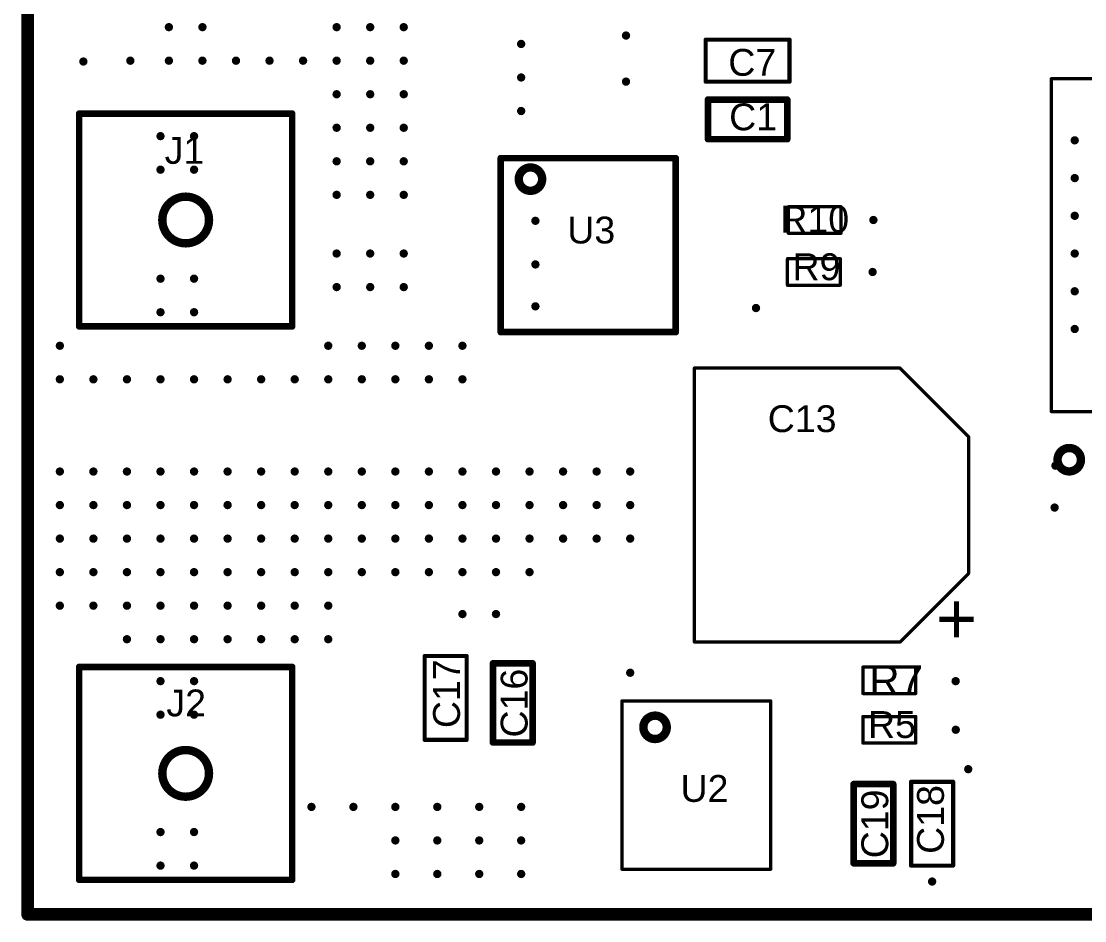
# Model space of a CAD drawing. Header units: inches. Extents: x -0.2 to 67.7, y -0.2 to 40.8.
# Drawn here: x -0.19 to 32.02, y -0.19 to 27.06 of the extents above; entities that cross this region are included whole.
import ezdxf

# ---------------------------------------------------------------- set-up
doc = ezdxf.new("R2010")
doc.units = ezdxf.units.IN
for name, color, linetype in [('Mechanical1', 6, 'Continuous'), ('Mechanical4', 56, 'Continuous'), ('Mechanical6', 56, 'Continuous'), ('ViaHoleLayer', 16, 'Continuous')]:
    doc.layers.add(name, color=color, linetype=linetype)
doc.styles.add('Arial', font='', dxfattribs={"height": 0.2})
doc.styles.get('Arial').set_extended_font_data('Arial')

# ---------------------------------------------------------------- blocks, each defined once
blk = doc.blocks.new('FP_PSA0008A_IPC_C_3')
at = {"layer": 'Mechanical4'}
for points in [[(-2.65, -2.635, 0.2, 0.2, 0), (-2.65, 2.635, 0.2, 0.2, 0)], [(-2.65, 2.635, 0.2, 0.2, 0), (2.65, 2.635, 0.2, 0.2, 0)], [(2.65, -2.635, 0.2, 0.2, 0), (2.65, 2.635, 0.2, 0.2, 0)], [(-2.65, -2.635, 0.2, 0.2, 0), (2.65, -2.635, 0.2, 0.2, 0)]]:
    blk.add_lwpolyline(points, format="xyseb", dxfattribs=at)
for points in [[(-2.7, 2.635, 0.1, 0.1, 1), (-2.6, 2.635, 0.1, 0.1, 1)], [(-2.7, 2.635, 0.1, 0.1, 1), (-2.6, 2.635, 0.1, 0.1, 1)], [(2.6, 2.635, 0.1, 0.1, 1), (2.7, 2.635, 0.1, 0.1, 1)], [(2.6, 2.635, 0.1, 0.1, 1), (2.7, 2.635, 0.1, 0.1, 1)], [(-1.396, 2, 0.254, 0.254, 1), (-2.104, 2, 0.254, 0.254, 1)], [(-2.167, 2, 0.127, 0.127, 1), (-2.04, 2, 0.127, 0.127, 1)], [(-1.46, 2, 0.127, 0.127, 1), (-1.333, 2, 0.127, 0.127, 1)], [(-2.7, -2.635, 0.1, 0.1, 1), (-2.6, -2.635, 0.1, 0.1, 1)], [(-2.7, -2.635, 0.1, 0.1, 1), (-2.6, -2.635, 0.1, 0.1, 1)], [(2.6, -2.635, 0.1, 0.1, 1), (2.7, -2.635, 0.1, 0.1, 1)], [(2.6, -2.635, 0.1, 0.1, 1), (2.7, -2.635, 0.1, 0.1, 1)]]:
    blk.add_lwpolyline(points, format="xyseb", close=True, dxfattribs=at)
at = {"layer": 'Mechanical4', "style": 'Arial'}
blk.add_text('U3', height=0.8128, rotation=360, dxfattribs=at).set_placement((-0.635, 0.051))
blk = doc.blocks.new('MTC16_N_4')
at = {"layer": 'Mechanical4'}
for points in [[(-2.25, 2.55, 0.1, 0.1, 0), (2.25, 2.55, 0.1, 0.1, 0)], [(-2.25, -2.55, 0.1, 0.1, 0), (-2.25, 2.55, 0.1, 0.1, 0)], [(2.25, -2.55, 0.1, 0.1, 0), (2.25, 2.55, 0.1, 0.1, 0)], [(-2.25, -2.55, 0.1, 0.1, 0), (2.25, -2.55, 0.1, 0.1, 0)]]:
    blk.add_lwpolyline(points, format="xyseb", dxfattribs=at)
for points in [[(-2.275, 2.55, 0.05, 0.05, 1), (-2.225, 2.55, 0.05, 0.05, 1)], [(-2.275, 2.55, 0.05, 0.05, 1), (-2.225, 2.55, 0.05, 0.05, 1)], [(2.225, 2.55, 0.05, 0.05, 1), (2.275, 2.55, 0.05, 0.05, 1)], [(2.225, 2.55, 0.05, 0.05, 1), (2.275, 2.55, 0.05, 0.05, 1)], [(-0.896, 1.75, 0.254, 0.254, 1), (-1.604, 1.75, 0.254, 0.254, 1)], [(-1.667, 1.75, 0.127, 0.127, 1), (-1.54, 1.75, 0.127, 0.127, 1)], [(-0.96, 1.75, 0.127, 0.127, 1), (-0.833, 1.75, 0.127, 0.127, 1)], [(-2.275, -2.55, 0.05, 0.05, 1), (-2.225, -2.55, 0.05, 0.05, 1)], [(-2.275, -2.55, 0.05, 0.05, 1), (-2.225, -2.55, 0.05, 0.05, 1)], [(2.225, -2.55, 0.05, 0.05, 1), (2.275, -2.55, 0.05, 0.05, 1)], [(2.225, -2.55, 0.05, 0.05, 1), (2.275, -2.55, 0.05, 0.05, 1)]]:
    blk.add_lwpolyline(points, format="xyseb", close=True, dxfattribs=at)
at = {"layer": 'Mechanical4', "style": 'Arial'}
blk.add_text('U2', height=0.8128, rotation=360, dxfattribs=at).set_placement((-0.479, -0.508))
blk = doc.blocks.new('CFP102P1520X310_18AN_5')
at = {"layer": 'Mechanical4'}
for points in [[(-6.146, 5.5, 0.254, 0.254, 1), (-6.854, 5.5, 0.254, 0.254, 1)], [(-5.065, 6.045, 0.05, 0.05, 1), (-5.015, 6.045, 0.05, 0.05, 1)], [(-5.065, 6.045, 0.05, 0.05, 1), (-5.015, 6.045, 0.05, 0.05, 1)], [(5.015, 6.045, 0.05, 0.05, 1), (5.065, 6.045, 0.05, 0.05, 1)], [(5.015, 6.045, 0.05, 0.05, 1), (5.065, 6.045, 0.05, 0.05, 1)], [(-6.917, 5.5, 0.127, 0.127, 1), (-6.79, 5.5, 0.127, 0.127, 1)], [(-6.21, 5.5, 0.127, 0.127, 1), (-6.083, 5.5, 0.127, 0.127, 1)], [(-5.065, -6.045, 0.05, 0.05, 1), (-5.015, -6.045, 0.05, 0.05, 1)], [(-5.065, -6.045, 0.05, 0.05, 1), (-5.015, -6.045, 0.05, 0.05, 1)], [(5.015, -6.045, 0.05, 0.05, 1), (5.065, -6.045, 0.05, 0.05, 1)], [(5.015, -6.045, 0.05, 0.05, 1), (5.065, -6.045, 0.05, 0.05, 1)]]:
    blk.add_lwpolyline(points, format="xyseb", close=True, dxfattribs=at)
for points in [[(-5.04, 6.045, 0.1, 0.1, 0), (-5.04, -6.045, 0.1, 0.1, 0)], [(-5.04, 6.045, 0.1, 0.1, 0), (5.04, 6.045, 0.1, 0.1, 0)], [(5.04, 6.045, 0.1, 0.1, 0), (5.04, -6.045, 0.1, 0.1, 0)], [(-5.04, -6.045, 0.1, 0.1, 0), (5.04, -6.045, 0.1, 0.1, 0)]]:
    blk.add_lwpolyline(points, format="xyseb", dxfattribs=at)
at = {"layer": 'Mechanical4', "style": 'Arial'}
blk.add_text('U1', height=0.8128, dxfattribs=at).set_placement((0.051, -0.457))
blk = doc.blocks.new('RESC1608X55N_7')
at = {"layer": 'Mechanical4'}
for points in [[(-0.8, 0.4, 0.1, 0.1, 0), (0.8, 0.4, 0.1, 0.1, 0)], [(-0.8, -0.4, 0.1, 0.1, 0), (-0.8, 0.4, 0.1, 0.1, 0)], [(0.8, -0.4, 0.1, 0.1, 0), (0.8, 0.4, 0.1, 0.1, 0)], [(-0.8, -0.4, 0.1, 0.1, 0), (0.8, -0.4, 0.1, 0.1, 0)]]:
    blk.add_lwpolyline(points, format="xyseb", dxfattribs=at)
for points in [[(-0.825, 0.4, 0.05, 0.05, 1), (-0.775, 0.4, 0.05, 0.05, 1)], [(-0.825, 0.4, 0.05, 0.05, 1), (-0.775, 0.4, 0.05, 0.05, 1)], [(0.775, 0.4, 0.05, 0.05, 1), (0.825, 0.4, 0.05, 0.05, 1)], [(0.775, 0.4, 0.05, 0.05, 1), (0.825, 0.4, 0.05, 0.05, 1)], [(-0.825, -0.4, 0.05, 0.05, 1), (-0.775, -0.4, 0.05, 0.05, 1)], [(-0.825, -0.4, 0.05, 0.05, 1), (-0.775, -0.4, 0.05, 0.05, 1)], [(0.775, -0.4, 0.05, 0.05, 1), (0.825, -0.4, 0.05, 0.05, 1)], [(0.775, -0.4, 0.05, 0.05, 1), (0.825, -0.4, 0.05, 0.05, 1)]]:
    blk.add_lwpolyline(points, format="xyseb", close=True, dxfattribs=at)
at = {"layer": 'Mechanical4', "style": 'Arial'}
blk.add_text('R10', height=0.8128, dxfattribs=at).set_placement((-1.041, -0.381))
blk = doc.blocks.new('RESC1608X55N_8')
at = {"layer": 'Mechanical4'}
for points in [[(-0.8, -0.4, 0.1, 0.1, 0), (-0.8, 0.4, 0.1, 0.1, 0)], [(-0.8, 0.4, 0.1, 0.1, 0), (0.8, 0.4, 0.1, 0.1, 0)], [(0.8, -0.4, 0.1, 0.1, 0), (0.8, 0.4, 0.1, 0.1, 0)], [(-0.8, -0.4, 0.1, 0.1, 0), (0.8, -0.4, 0.1, 0.1, 0)]]:
    blk.add_lwpolyline(points, format="xyseb", dxfattribs=at)
for points in [[(-0.825, 0.4, 0.05, 0.05, 1), (-0.775, 0.4, 0.05, 0.05, 1)], [(-0.825, 0.4, 0.05, 0.05, 1), (-0.775, 0.4, 0.05, 0.05, 1)], [(0.775, 0.4, 0.05, 0.05, 1), (0.825, 0.4, 0.05, 0.05, 1)], [(0.775, 0.4, 0.05, 0.05, 1), (0.825, 0.4, 0.05, 0.05, 1)], [(-0.825, -0.4, 0.05, 0.05, 1), (-0.775, -0.4, 0.05, 0.05, 1)], [(-0.825, -0.4, 0.05, 0.05, 1), (-0.775, -0.4, 0.05, 0.05, 1)], [(0.775, -0.4, 0.05, 0.05, 1), (0.825, -0.4, 0.05, 0.05, 1)], [(0.775, -0.4, 0.05, 0.05, 1), (0.825, -0.4, 0.05, 0.05, 1)]]:
    blk.add_lwpolyline(points, format="xyseb", close=True, dxfattribs=at)
at = {"layer": 'Mechanical4', "style": 'Arial'}
blk.add_text('R9', height=0.8128, dxfattribs=at).set_placement((-0.648, -0.248))
blk = doc.blocks.new('RESC1608X55N_10')
at = {"layer": 'Mechanical4'}
for points in [[(-0.8, -0.4, 0.1, 0.1, 0), (-0.8, 0.4, 0.1, 0.1, 0)], [(-0.8, 0.4, 0.1, 0.1, 0), (0.8, 0.4, 0.1, 0.1, 0)], [(0.8, -0.4, 0.1, 0.1, 0), (0.8, 0.4, 0.1, 0.1, 0)], [(-0.8, -0.4, 0.1, 0.1, 0), (0.8, -0.4, 0.1, 0.1, 0)]]:
    blk.add_lwpolyline(points, format="xyseb", dxfattribs=at)
for points in [[(-0.825, 0.4, 0.05, 0.05, 1), (-0.775, 0.4, 0.05, 0.05, 1)], [(-0.825, 0.4, 0.05, 0.05, 1), (-0.775, 0.4, 0.05, 0.05, 1)], [(0.775, 0.4, 0.05, 0.05, 1), (0.825, 0.4, 0.05, 0.05, 1)], [(0.775, 0.4, 0.05, 0.05, 1), (0.825, 0.4, 0.05, 0.05, 1)], [(-0.825, -0.4, 0.05, 0.05, 1), (-0.775, -0.4, 0.05, 0.05, 1)], [(-0.825, -0.4, 0.05, 0.05, 1), (-0.775, -0.4, 0.05, 0.05, 1)], [(0.775, -0.4, 0.05, 0.05, 1), (0.825, -0.4, 0.05, 0.05, 1)], [(0.775, -0.4, 0.05, 0.05, 1), (0.825, -0.4, 0.05, 0.05, 1)]]:
    blk.add_lwpolyline(points, format="xyseb", close=True, dxfattribs=at)
at = {"layer": 'Mechanical4', "style": 'Arial'}
blk.add_text('R7', height=0.9144, dxfattribs=at).set_placement((-0.61, -0.457))
blk = doc.blocks.new('RESC1608X55N_11')
at = {"layer": 'Mechanical4'}
for points in [[(-0.8, 0.4, 0.1, 0.1, 0), (0.8, 0.4, 0.1, 0.1, 0)], [(-0.8, -0.4, 0.1, 0.1, 0), (-0.8, 0.4, 0.1, 0.1, 0)], [(0.8, -0.4, 0.1, 0.1, 0), (0.8, 0.4, 0.1, 0.1, 0)], [(-0.8, -0.4, 0.1, 0.1, 0), (0.8, -0.4, 0.1, 0.1, 0)]]:
    blk.add_lwpolyline(points, format="xyseb", dxfattribs=at)
for points in [[(-0.825, 0.4, 0.05, 0.05, 1), (-0.775, 0.4, 0.05, 0.05, 1)], [(-0.825, 0.4, 0.05, 0.05, 1), (-0.775, 0.4, 0.05, 0.05, 1)], [(0.775, 0.4, 0.05, 0.05, 1), (0.825, 0.4, 0.05, 0.05, 1)], [(0.775, 0.4, 0.05, 0.05, 1), (0.825, 0.4, 0.05, 0.05, 1)], [(-0.825, -0.4, 0.05, 0.05, 1), (-0.775, -0.4, 0.05, 0.05, 1)], [(-0.825, -0.4, 0.05, 0.05, 1), (-0.775, -0.4, 0.05, 0.05, 1)], [(0.775, -0.4, 0.05, 0.05, 1), (0.825, -0.4, 0.05, 0.05, 1)], [(0.775, -0.4, 0.05, 0.05, 1), (0.825, -0.4, 0.05, 0.05, 1)]]:
    blk.add_lwpolyline(points, format="xyseb", close=True, dxfattribs=at)
at = {"layer": 'Mechanical4', "style": 'Arial'}
blk.add_text('R5', height=0.8128, dxfattribs=at).set_placement((-0.648, -0.248))
blk = doc.blocks.new('FP_73251_1350_MFG_16')
at = {"layer": 'Mechanical4'}
for points in [[(-3.225, -3.225, 0.2, 0.2, 0), (-3.225, 3.225, 0.2, 0.2, 0)], [(-3.225, 3.225, 0.2, 0.2, 0), (3.225, 3.225, 0.2, 0.2, 0)], [(3.225, -3.225, 0.2, 0.2, 0), (3.225, 3.225, 0.2, 0.2, 0)], [(-3.225, -3.225, 0.2, 0.2, 0), (3.225, -3.225, 0.2, 0.2, 0)]]:
    blk.add_lwpolyline(points, format="xyseb", dxfattribs=at)
for points in [[(-3.275, 3.225, 0.1, 0.1, 1), (-3.175, 3.225, 0.1, 0.1, 1)], [(-3.275, 3.225, 0.1, 0.1, 1), (-3.175, 3.225, 0.1, 0.1, 1)], [(3.175, 3.225, 0.1, 0.1, 1), (3.275, 3.225, 0.1, 0.1, 1)], [(3.175, 3.225, 0.1, 0.1, 1), (3.275, 3.225, 0.1, 0.1, 1)], [(0.707, 0, 0.254, 0.254, 1), (-0.707, 0, 0.254, 0.254, 1)], [(-0.771, 0, 0.127, 0.127, 1), (-0.644, 0, 0.127, 0.127, 1)], [(0.644, 0, 0.127, 0.127, 1), (0.771, 0, 0.127, 0.127, 1)], [(-3.275, -3.225, 0.1, 0.1, 1), (-3.175, -3.225, 0.1, 0.1, 1)], [(-3.275, -3.225, 0.1, 0.1, 1), (-3.175, -3.225, 0.1, 0.1, 1)], [(3.175, -3.225, 0.1, 0.1, 1), (3.275, -3.225, 0.1, 0.1, 1)], [(3.175, -3.225, 0.1, 0.1, 1), (3.275, -3.225, 0.1, 0.1, 1)]]:
    blk.add_lwpolyline(points, format="xyseb", close=True, dxfattribs=at)
at = {"layer": 'Mechanical4', "style": 'Arial'}
blk.add_text('J2', height=0.8128, rotation=360, dxfattribs=at).set_placement((-0.584, 1.727))
blk = doc.blocks.new('FP_73251_1350_MFG_17')
at = {"layer": 'Mechanical4'}
for points in [[(-3.225, 3.225, 0.2, 0.2, 0), (3.225, 3.225, 0.2, 0.2, 0)], [(-3.225, -3.225, 0.2, 0.2, 0), (-3.225, 3.225, 0.2, 0.2, 0)], [(3.225, -3.225, 0.2, 0.2, 0), (3.225, 3.225, 0.2, 0.2, 0)], [(-3.225, -3.225, 0.2, 0.2, 0), (3.225, -3.225, 0.2, 0.2, 0)]]:
    blk.add_lwpolyline(points, format="xyseb", dxfattribs=at)
for points in [[(-3.275, 3.225, 0.1, 0.1, 1), (-3.175, 3.225, 0.1, 0.1, 1)], [(-3.275, 3.225, 0.1, 0.1, 1), (-3.175, 3.225, 0.1, 0.1, 1)], [(3.175, 3.225, 0.1, 0.1, 1), (3.275, 3.225, 0.1, 0.1, 1)], [(3.175, 3.225, 0.1, 0.1, 1), (3.275, 3.225, 0.1, 0.1, 1)], [(0.707, 0, 0.254, 0.254, 1), (-0.707, 0, 0.254, 0.254, 1)], [(-0.771, 0, 0.127, 0.127, 1), (-0.644, 0, 0.127, 0.127, 1)], [(0.644, 0, 0.127, 0.127, 1), (0.771, 0, 0.127, 0.127, 1)], [(-3.275, -3.225, 0.1, 0.1, 1), (-3.175, -3.225, 0.1, 0.1, 1)], [(-3.275, -3.225, 0.1, 0.1, 1), (-3.175, -3.225, 0.1, 0.1, 1)], [(3.175, -3.225, 0.1, 0.1, 1), (3.275, -3.225, 0.1, 0.1, 1)], [(3.175, -3.225, 0.1, 0.1, 1), (3.275, -3.225, 0.1, 0.1, 1)]]:
    blk.add_lwpolyline(points, format="xyseb", close=True, dxfattribs=at)
at = {"layer": 'Mechanical4', "style": 'Arial'}
blk.add_text('J1', height=0.8128, rotation=360, dxfattribs=at).set_placement((-0.635, 1.702))
blk = doc.blocks.new('FP_C0603C_CF_MFG_18')
at = {"layer": 'Mechanical4'}
for points in [[(-1.2, 0.6, 0.2, 0.2, 0), (1.2, 0.6, 0.2, 0.2, 0)], [(-1.2, 0.6, 0.2, 0.2, 0), (-1.2, -0.6, 0.2, 0.2, 0)], [(1.2, 0.6, 0.2, 0.2, 0), (1.2, -0.6, 0.2, 0.2, 0)], [(-1.2, -0.6, 0.2, 0.2, 0), (1.2, -0.6, 0.2, 0.2, 0)]]:
    blk.add_lwpolyline(points, format="xyseb", dxfattribs=at)
for points in [[(-1.25, 0.6, 0.1, 0.1, 1), (-1.15, 0.6, 0.1, 0.1, 1)], [(-1.25, 0.6, 0.1, 0.1, 1), (-1.15, 0.6, 0.1, 0.1, 1)], [(1.15, 0.6, 0.1, 0.1, 1), (1.25, 0.6, 0.1, 0.1, 1)], [(1.15, 0.6, 0.1, 0.1, 1), (1.25, 0.6, 0.1, 0.1, 1)], [(-1.25, -0.6, 0.1, 0.1, 1), (-1.15, -0.6, 0.1, 0.1, 1)], [(-1.25, -0.6, 0.1, 0.1, 1), (-1.15, -0.6, 0.1, 0.1, 1)], [(1.15, -0.6, 0.1, 0.1, 1), (1.25, -0.6, 0.1, 0.1, 1)], [(1.15, -0.6, 0.1, 0.1, 1), (1.25, -0.6, 0.1, 0.1, 1)]]:
    blk.add_lwpolyline(points, format="xyseb", close=True, dxfattribs=at)
at = {"layer": 'Mechanical4', "style": 'Arial'}
blk.add_text('C19', height=0.8128, dxfattribs=at).set_placement((-1.048, -0.448))
blk = doc.blocks.new('CAPC1608X90N_19')
at = {"layer": 'Mechanical4'}
for points in [[(-1.27, 0.635, 0.127, 0.127, 0), (-1.27, -0.635, 0.127, 0.127, 0)], [(-1.27, 0.635, 0.127, 0.127, 0), (1.27, 0.635, 0.127, 0.127, 0)], [(1.27, 0.635, 0.127, 0.127, 0), (1.27, -0.635, 0.127, 0.127, 0)], [(-1.27, -0.635, 0.127, 0.127, 0), (1.27, -0.635, 0.127, 0.127, 0)]]:
    blk.add_lwpolyline(points, format="xyseb", dxfattribs=at)
for points in [[(-1.30175, 0.635, 0.0635, 0.0635, 1), (-1.23825, 0.635, 0.0635, 0.0635, 1)], [(-1.30175, 0.635, 0.0635, 0.0635, 1), (-1.23825, 0.635, 0.0635, 0.0635, 1)], [(1.23825, 0.635, 0.0635, 0.0635, 1), (1.30175, 0.635, 0.0635, 0.0635, 1)], [(1.23825, 0.635, 0.0635, 0.0635, 1), (1.30175, 0.635, 0.0635, 0.0635, 1)], [(-1.30175, -0.635, 0.0635, 0.0635, 1), (-1.23825, -0.635, 0.0635, 0.0635, 1)], [(-1.30175, -0.635, 0.0635, 0.0635, 1), (-1.23825, -0.635, 0.0635, 0.0635, 1)], [(1.23825, -0.635, 0.0635, 0.0635, 1), (1.30175, -0.635, 0.0635, 0.0635, 1)], [(1.23825, -0.635, 0.0635, 0.0635, 1), (1.30175, -0.635, 0.0635, 0.0635, 1)]]:
    blk.add_lwpolyline(points, format="xyseb", close=True, dxfattribs=at)
at = {"layer": 'Mechanical4', "style": 'Arial'}
blk.add_text('C18', height=0.8128, dxfattribs=at).set_placement((-0.9144, -0.3556))
blk = doc.blocks.new('CAPC1608X90N_20')
at = {"layer": 'Mechanical4'}
for points in [[(-1.27, 0.635, 0.127, 0.127, 0), (1.27, 0.635, 0.127, 0.127, 0)], [(-1.27, 0.635, 0.127, 0.127, 0), (-1.27, -0.635, 0.127, 0.127, 0)], [(1.27, 0.635, 0.127, 0.127, 0), (1.27, -0.635, 0.127, 0.127, 0)], [(-1.27, -0.635, 0.127, 0.127, 0), (1.27, -0.635, 0.127, 0.127, 0)]]:
    blk.add_lwpolyline(points, format="xyseb", dxfattribs=at)
for points in [[(-1.30175, 0.635, 0.0635, 0.0635, 1), (-1.23825, 0.635, 0.0635, 0.0635, 1)], [(-1.30175, 0.635, 0.0635, 0.0635, 1), (-1.23825, 0.635, 0.0635, 0.0635, 1)], [(1.23825, 0.635, 0.0635, 0.0635, 1), (1.30175, 0.635, 0.0635, 0.0635, 1)], [(1.23825, 0.635, 0.0635, 0.0635, 1), (1.30175, 0.635, 0.0635, 0.0635, 1)], [(-1.30175, -0.635, 0.0635, 0.0635, 1), (-1.23825, -0.635, 0.0635, 0.0635, 1)], [(-1.30175, -0.635, 0.0635, 0.0635, 1), (-1.23825, -0.635, 0.0635, 0.0635, 1)], [(1.23825, -0.635, 0.0635, 0.0635, 1), (1.30175, -0.635, 0.0635, 0.0635, 1)], [(1.23825, -0.635, 0.0635, 0.0635, 1), (1.30175, -0.635, 0.0635, 0.0635, 1)]]:
    blk.add_lwpolyline(points, format="xyseb", close=True, dxfattribs=at)
at = {"layer": 'Mechanical4', "style": 'Arial'}
blk.add_text('C17', height=0.8128, dxfattribs=at).set_placement((-0.9144, -0.4318))
blk = doc.blocks.new('FP_C0603C_CF_MFG_21')
at = {"layer": 'Mechanical4'}
for points in [[(-1.2, 0.6, 0.2, 0.2, 0), (-1.2, -0.6, 0.2, 0.2, 0)], [(-1.2, 0.6, 0.2, 0.2, 0), (1.2, 0.6, 0.2, 0.2, 0)], [(1.2, 0.6, 0.2, 0.2, 0), (1.2, -0.6, 0.2, 0.2, 0)], [(-1.2, -0.6, 0.2, 0.2, 0), (1.2, -0.6, 0.2, 0.2, 0)]]:
    blk.add_lwpolyline(points, format="xyseb", dxfattribs=at)
for points in [[(-1.25, 0.6, 0.1, 0.1, 1), (-1.15, 0.6, 0.1, 0.1, 1)], [(-1.25, 0.6, 0.1, 0.1, 1), (-1.15, 0.6, 0.1, 0.1, 1)], [(1.15, 0.6, 0.1, 0.1, 1), (1.25, 0.6, 0.1, 0.1, 1)], [(1.15, 0.6, 0.1, 0.1, 1), (1.25, 0.6, 0.1, 0.1, 1)], [(-1.25, -0.6, 0.1, 0.1, 1), (-1.15, -0.6, 0.1, 0.1, 1)], [(-1.25, -0.6, 0.1, 0.1, 1), (-1.15, -0.6, 0.1, 0.1, 1)], [(1.15, -0.6, 0.1, 0.1, 1), (1.25, -0.6, 0.1, 0.1, 1)], [(1.15, -0.6, 0.1, 0.1, 1), (1.25, -0.6, 0.1, 0.1, 1)]]:
    blk.add_lwpolyline(points, format="xyseb", close=True, dxfattribs=at)
at = {"layer": 'Mechanical4', "style": 'Arial'}
blk.add_text('C16', height=0.8128, dxfattribs=at).set_placement((-1.048, -0.448))
blk = doc.blocks.new('CAP_AE830X1050N_24')
at = {"layer": 'Mechanical4'}
for points in [[(-2.075, 4.15, 0.1, 0.1, 0), (-4.15, 2.075, 0.1, 0.1, 0)], [(4.15, 4.15, 0.1, 0.1, 0), (-2.075, 4.15, 0.1, 0.1, 0)], [(4.15, 4.15, 0.1, 0.1, 0), (4.15, -4.15, 0.1, 0.1, 0)], [(-4.15, 2.075, 0.1, 0.1, 0), (-4.15, -2.075, 0.1, 0.1, 0)], [(-2.075, -4.15, 0.1, 0.1, 0), (-4.15, -2.075, 0.1, 0.1, 0)], [(4.15, -4.15, 0.1, 0.1, 0), (-2.075, -4.15, 0.1, 0.1, 0)]]:
    blk.add_lwpolyline(points, format="xyseb", dxfattribs=at)
for points in [[(-2.1, 4.15, 0.05, 0.05, 1), (-2.05, 4.15, 0.05, 0.05, 1)], [(-2.1, 4.15, 0.05, 0.05, 1), (-2.05, 4.15, 0.05, 0.05, 1)], [(4.125, 4.15, 0.05, 0.05, 1), (4.175, 4.15, 0.05, 0.05, 1)], [(4.125, 4.15, 0.05, 0.05, 1), (4.175, 4.15, 0.05, 0.05, 1)], [(-4.175, 2.075, 0.05, 0.05, 1), (-4.125, 2.075, 0.05, 0.05, 1)], [(-4.175, 2.075, 0.05, 0.05, 1), (-4.125, 2.075, 0.05, 0.05, 1)], [(-4.175, -2.075, 0.05, 0.05, 1), (-4.125, -2.075, 0.05, 0.05, 1)], [(-4.175, -2.075, 0.05, 0.05, 1), (-4.125, -2.075, 0.05, 0.05, 1)], [(-2.1, -4.15, 0.05, 0.05, 1), (-2.05, -4.15, 0.05, 0.05, 1)], [(-2.1, -4.15, 0.05, 0.05, 1), (-2.05, -4.15, 0.05, 0.05, 1)], [(4.125, -4.15, 0.05, 0.05, 1), (4.175, -4.15, 0.05, 0.05, 1)], [(4.125, -4.15, 0.05, 0.05, 1), (4.175, -4.15, 0.05, 0.05, 1)]]:
    blk.add_lwpolyline(points, format="xyseb", close=True, dxfattribs=at)
at = {"layer": 'Mechanical4', "style": 'Arial'}
blk.add_text('+', height=1.524, dxfattribs=at).set_placement((-4.406, 2.726))
blk.add_text('C13', height=0.8128, rotation=180, dxfattribs=at).set_placement((1.93, -2.21))
blk = doc.blocks.new('CAPC1608X90N_30')
at = {"layer": 'Mechanical4'}
for points in [[(-1.27, 0.635, 0.127, 0.127, 0), (-1.27, -0.635, 0.127, 0.127, 0)], [(1.27, 0.635, 0.127, 0.127, 0), (-1.27, 0.635, 0.127, 0.127, 0)], [(1.27, 0.635, 0.127, 0.127, 0), (1.27, -0.635, 0.127, 0.127, 0)], [(1.27, -0.635, 0.127, 0.127, 0), (-1.27, -0.635, 0.127, 0.127, 0)]]:
    blk.add_lwpolyline(points, format="xyseb", dxfattribs=at)
for points in [[(-1.30175, 0.635, 0.0635, 0.0635, 1), (-1.23825, 0.635, 0.0635, 0.0635, 1)], [(-1.30175, 0.635, 0.0635, 0.0635, 1), (-1.23825, 0.635, 0.0635, 0.0635, 1)], [(1.23825, 0.635, 0.0635, 0.0635, 1), (1.30175, 0.635, 0.0635, 0.0635, 1)], [(1.23825, 0.635, 0.0635, 0.0635, 1), (1.30175, 0.635, 0.0635, 0.0635, 1)], [(-1.30175, -0.635, 0.0635, 0.0635, 1), (-1.23825, -0.635, 0.0635, 0.0635, 1)], [(-1.30175, -0.635, 0.0635, 0.0635, 1), (-1.23825, -0.635, 0.0635, 0.0635, 1)], [(1.23825, -0.635, 0.0635, 0.0635, 1), (1.30175, -0.635, 0.0635, 0.0635, 1)], [(1.23825, -0.635, 0.0635, 0.0635, 1), (1.30175, -0.635, 0.0635, 0.0635, 1)]]:
    blk.add_lwpolyline(points, format="xyseb", close=True, dxfattribs=at)
at = {"layer": 'Mechanical4', "style": 'Arial'}
blk.add_text('C7', height=0.8128, rotation=180, dxfattribs=at).set_placement((0.5842, 0.4572))
blk = doc.blocks.new('FP_C0603C_CF_MFG_32')
at = {"layer": 'Mechanical4'}
for points in [[(-1.2, 0.6, 0.2, 0.2, 0), (1.2, 0.6, 0.2, 0.2, 0)], [(-1.2, -0.6, 0.2, 0.2, 0), (-1.2, 0.6, 0.2, 0.2, 0)], [(1.2, -0.6, 0.2, 0.2, 0), (1.2, 0.6, 0.2, 0.2, 0)], [(-1.2, -0.6, 0.2, 0.2, 0), (1.2, -0.6, 0.2, 0.2, 0)]]:
    blk.add_lwpolyline(points, format="xyseb", dxfattribs=at)
for points in [[(-1.25, 0.6, 0.1, 0.1, 1), (-1.15, 0.6, 0.1, 0.1, 1)], [(-1.25, 0.6, 0.1, 0.1, 1), (-1.15, 0.6, 0.1, 0.1, 1)], [(1.15, 0.6, 0.1, 0.1, 1), (1.25, 0.6, 0.1, 0.1, 1)], [(1.15, 0.6, 0.1, 0.1, 1), (1.25, 0.6, 0.1, 0.1, 1)], [(-1.25, -0.6, 0.1, 0.1, 1), (-1.15, -0.6, 0.1, 0.1, 1)], [(-1.25, -0.6, 0.1, 0.1, 1), (-1.15, -0.6, 0.1, 0.1, 1)], [(1.15, -0.6, 0.1, 0.1, 1), (1.25, -0.6, 0.1, 0.1, 1)], [(1.15, -0.6, 0.1, 0.1, 1), (1.25, -0.6, 0.1, 0.1, 1)]]:
    blk.add_lwpolyline(points, format="xyseb", close=True, dxfattribs=at)
at = {"layer": 'Mechanical4', "style": 'Arial'}
blk.add_text('C1', height=0.8128, rotation=360, dxfattribs=at).set_placement((-0.559, -0.33))

msp = doc.modelspace()

# ---------------------------------------------------------------- hatches: boundary and pattern name
at = {"layer": 'ViaHoleLayer'}
h = msp.add_hatch(color=16, dxfattribs=at)
edge = h.paths.add_edge_path()
edge.add_arc((4.28, 26.88), 0.127, 0, 360)
h = msp.add_hatch(color=16, dxfattribs=at)
edge = h.paths.add_edge_path()
edge.add_arc((5.296, 26.88), 0.127, 0, 360)
h = msp.add_hatch(color=16, dxfattribs=at)
edge = h.paths.add_edge_path()
edge.add_arc((9.36, 26.88), 0.127, 0, 360)
h = msp.add_hatch(color=16, dxfattribs=at)
edge = h.paths.add_edge_path()
edge.add_arc((10.376, 26.88), 0.127, 0, 360)
h = msp.add_hatch(color=16, dxfattribs=at)
edge = h.paths.add_edge_path()
edge.add_arc((11.392, 26.88), 0.127, 0, 360)
h = msp.add_hatch(color=16, dxfattribs=at)
edge = h.paths.add_edge_path()
edge.add_arc((18.123, 26.626), 0.127, 0, 360)
h = msp.add_hatch(color=16, dxfattribs=at)
edge = h.paths.add_edge_path()
edge.add_arc((14.948, 26.372), 0.127, 0, 360)
h = msp.add_hatch(color=16, dxfattribs=at)
edge = h.paths.add_edge_path()
edge.add_arc((1.69, 25.839), 0.127, 0, 360)
h = msp.add_hatch(color=16, dxfattribs=at)
edge = h.paths.add_edge_path()
edge.add_arc((3.112, 25.864), 0.127, 0, 360)
h = msp.add_hatch(color=16, dxfattribs=at)
edge = h.paths.add_edge_path()
edge.add_arc((4.28, 25.864), 0.127, 0, 360)
h = msp.add_hatch(color=16, dxfattribs=at)
edge = h.paths.add_edge_path()
edge.add_arc((5.296, 25.864), 0.127, 0, 360)
h = msp.add_hatch(color=16, dxfattribs=at)
edge = h.paths.add_edge_path()
edge.add_arc((6.312, 25.864), 0.127, 0, 360)
h = msp.add_hatch(color=16, dxfattribs=at)
edge = h.paths.add_edge_path()
edge.add_arc((7.328, 25.864), 0.127, 0, 360)
h = msp.add_hatch(color=16, dxfattribs=at)
edge = h.paths.add_edge_path()
edge.add_arc((8.344, 25.864), 0.127, 0, 360)
h = msp.add_hatch(color=16, dxfattribs=at)
edge = h.paths.add_edge_path()
edge.add_arc((9.36, 25.864), 0.127, 0, 360)
h = msp.add_hatch(color=16, dxfattribs=at)
edge = h.paths.add_edge_path()
edge.add_arc((10.376, 25.864), 0.127, 0, 360)
h = msp.add_hatch(color=16, dxfattribs=at)
edge = h.paths.add_edge_path()
edge.add_arc((11.392, 25.864), 0.127, 0, 360)
h = msp.add_hatch(color=16, dxfattribs=at)
edge = h.paths.add_edge_path()
edge.add_arc((14.948, 25.356), 0.127, 0, 360)
h = msp.add_hatch(color=16, dxfattribs=at)
edge = h.paths.add_edge_path()
edge.add_arc((18.123, 25.229), 0.127, 0, 360)
h = msp.add_hatch(color=16, dxfattribs=at)
edge = h.paths.add_edge_path()
edge.add_arc((9.36, 24.848), 0.127, 0, 360)
h = msp.add_hatch(color=16, dxfattribs=at)
edge = h.paths.add_edge_path()
edge.add_arc((10.376, 24.848), 0.127, 0, 360)
h = msp.add_hatch(color=16, dxfattribs=at)
edge = h.paths.add_edge_path()
edge.add_arc((11.392, 24.848), 0.127, 0, 360)
h = msp.add_hatch(color=16, dxfattribs=at)
edge = h.paths.add_edge_path()
edge.add_arc((14.948, 24.34), 0.127, 0, 360)
h = msp.add_hatch(color=16, dxfattribs=at)
edge = h.paths.add_edge_path()
edge.add_arc((9.36, 23.832), 0.127, 0, 360)
h = msp.add_hatch(color=16, dxfattribs=at)
edge = h.paths.add_edge_path()
edge.add_arc((10.376, 23.832), 0.127, 0, 360)
h = msp.add_hatch(color=16, dxfattribs=at)
edge = h.paths.add_edge_path()
edge.add_arc((11.392, 23.832), 0.127, 0, 360)
h = msp.add_hatch(color=16, dxfattribs=at)
edge = h.paths.add_edge_path()
edge.add_arc((4.026, 23.578), 0.127, 0, 360)
h = msp.add_hatch(color=16, dxfattribs=at)
edge = h.paths.add_edge_path()
edge.add_arc((5.042, 23.578), 0.127, 0, 360)
h = msp.add_hatch(color=16, dxfattribs=at)
edge = h.paths.add_edge_path()
edge.add_arc((31.712, 23.451), 0.127, 0, 360)
h = msp.add_hatch(color=16, dxfattribs=at)
edge = h.paths.add_edge_path()
edge.add_arc((9.36, 22.816), 0.127, 0, 360)
h = msp.add_hatch(color=16, dxfattribs=at)
edge = h.paths.add_edge_path()
edge.add_arc((10.376, 22.816), 0.127, 0, 360)
h = msp.add_hatch(color=16, dxfattribs=at)
edge = h.paths.add_edge_path()
edge.add_arc((11.392, 22.816), 0.127, 0, 360)
h = msp.add_hatch(color=16, dxfattribs=at)
edge = h.paths.add_edge_path()
edge.add_arc((4.026, 22.562), 0.127, 0, 360)
h = msp.add_hatch(color=16, dxfattribs=at)
edge = h.paths.add_edge_path()
edge.add_arc((5.042, 22.562), 0.127, 0, 360)
h = msp.add_hatch(color=16, dxfattribs=at)
edge = h.paths.add_edge_path()
edge.add_arc((31.712, 22.308), 0.127, 0, 360)
h = msp.add_hatch(color=16, dxfattribs=at)
edge = h.paths.add_edge_path()
edge.add_arc((9.36, 21.8), 0.127, 0, 360)
h = msp.add_hatch(color=16, dxfattribs=at)
edge = h.paths.add_edge_path()
edge.add_arc((10.376, 21.8), 0.127, 0, 360)
h = msp.add_hatch(color=16, dxfattribs=at)
edge = h.paths.add_edge_path()
edge.add_arc((11.392, 21.8), 0.127, 0, 360)
h = msp.add_hatch(color=16, dxfattribs=at)
edge = h.paths.add_edge_path()
edge.add_arc((31.712, 21.165), 0.127, 0, 360)
h = msp.add_hatch(color=16, dxfattribs=at)
edge = h.paths.add_edge_path()
edge.add_arc((15.38, 21.013), 0.127, 0, 360)
h = msp.add_hatch(color=16, dxfattribs=at)
edge = h.paths.add_edge_path()
edge.add_arc((25.616, 21.038), 0.127, 0, 360)
h = msp.add_hatch(color=16, dxfattribs=at)
edge = h.paths.add_edge_path()
edge.add_arc((9.36, 20.022), 0.127, 0, 360)
h = msp.add_hatch(color=16, dxfattribs=at)
edge = h.paths.add_edge_path()
edge.add_arc((10.376, 20.022), 0.127, 0, 360)
h = msp.add_hatch(color=16, dxfattribs=at)
edge = h.paths.add_edge_path()
edge.add_arc((11.392, 20.022), 0.127, 0, 360)
h = msp.add_hatch(color=16, dxfattribs=at)
edge = h.paths.add_edge_path()
edge.add_arc((31.712, 20.022), 0.127, 0, 360)
h = msp.add_hatch(color=16, dxfattribs=at)
edge = h.paths.add_edge_path()
edge.add_arc((15.38, 19.692), 0.127, 0, 360)
h = msp.add_hatch(color=16, dxfattribs=at)
edge = h.paths.add_edge_path()
edge.add_arc((4.026, 19.26), 0.127, 0, 360)
h = msp.add_hatch(color=16, dxfattribs=at)
edge = h.paths.add_edge_path()
edge.add_arc((5.042, 19.26), 0.127, 0, 360)
h = msp.add_hatch(color=16, dxfattribs=at)
edge = h.paths.add_edge_path()
edge.add_arc((25.591, 19.463), 0.127, 0, 360)
h = msp.add_hatch(color=16, dxfattribs=at)
edge = h.paths.add_edge_path()
edge.add_arc((9.36, 19.006), 0.127, 0, 360)
h = msp.add_hatch(color=16, dxfattribs=at)
edge = h.paths.add_edge_path()
edge.add_arc((10.376, 19.006), 0.127, 0, 360)
h = msp.add_hatch(color=16, dxfattribs=at)
edge = h.paths.add_edge_path()
edge.add_arc((11.392, 19.006), 0.127, 0, 360)
h = msp.add_hatch(color=16, dxfattribs=at)
edge = h.paths.add_edge_path()
edge.add_arc((31.712, 18.879), 0.127, 0, 360)
h = msp.add_hatch(color=16, dxfattribs=at)
edge = h.paths.add_edge_path()
edge.add_arc((4.026, 18.244), 0.127, 0, 360)
h = msp.add_hatch(color=16, dxfattribs=at)
edge = h.paths.add_edge_path()
edge.add_arc((5.042, 18.244), 0.127, 0, 360)
h = msp.add_hatch(color=16, dxfattribs=at)
edge = h.paths.add_edge_path()
edge.add_arc((15.38, 18.422), 0.127, 0, 360)
h = msp.add_hatch(color=16, dxfattribs=at)
edge = h.paths.add_edge_path()
edge.add_arc((22.06, 18.371), 0.127, 0, 360)
h = msp.add_hatch(color=16, dxfattribs=at)
edge = h.paths.add_edge_path()
edge.add_arc((31.712, 17.736), 0.127, 0, 360)
h = msp.add_hatch(color=16, dxfattribs=at)
edge = h.paths.add_edge_path()
edge.add_arc((0.978, 17.228), 0.127, 0, 360)
h = msp.add_hatch(color=16, dxfattribs=at)
edge = h.paths.add_edge_path()
edge.add_arc((9.106, 17.228), 0.127, 0, 360)
h = msp.add_hatch(color=16, dxfattribs=at)
edge = h.paths.add_edge_path()
edge.add_arc((10.122, 17.228), 0.127, 0, 360)
h = msp.add_hatch(color=16, dxfattribs=at)
edge = h.paths.add_edge_path()
edge.add_arc((11.138, 17.228), 0.127, 0, 360)
h = msp.add_hatch(color=16, dxfattribs=at)
edge = h.paths.add_edge_path()
edge.add_arc((12.154, 17.228), 0.127, 0, 360)
h = msp.add_hatch(color=16, dxfattribs=at)
edge = h.paths.add_edge_path()
edge.add_arc((13.17, 17.228), 0.127, 0, 360)
h = msp.add_hatch(color=16, dxfattribs=at)
edge = h.paths.add_edge_path()
edge.add_arc((0.978, 16.212), 0.127, 0, 360)
h = msp.add_hatch(color=16, dxfattribs=at)
edge = h.paths.add_edge_path()
edge.add_arc((1.994, 16.212), 0.127, 0, 360)
h = msp.add_hatch(color=16, dxfattribs=at)
edge = h.paths.add_edge_path()
edge.add_arc((3.01, 16.212), 0.127, 0, 360)
h = msp.add_hatch(color=16, dxfattribs=at)
edge = h.paths.add_edge_path()
edge.add_arc((4.026, 16.212), 0.127, 0, 360)
h = msp.add_hatch(color=16, dxfattribs=at)
edge = h.paths.add_edge_path()
edge.add_arc((5.042, 16.212), 0.127, 0, 360)
h = msp.add_hatch(color=16, dxfattribs=at)
edge = h.paths.add_edge_path()
edge.add_arc((6.058, 16.212), 0.127, 0, 360)
h = msp.add_hatch(color=16, dxfattribs=at)
edge = h.paths.add_edge_path()
edge.add_arc((7.074, 16.212), 0.127, 0, 360)
h = msp.add_hatch(color=16, dxfattribs=at)
edge = h.paths.add_edge_path()
edge.add_arc((8.09, 16.212), 0.127, 0, 360)
h = msp.add_hatch(color=16, dxfattribs=at)
edge = h.paths.add_edge_path()
edge.add_arc((9.106, 16.212), 0.127, 0, 360)
h = msp.add_hatch(color=16, dxfattribs=at)
edge = h.paths.add_edge_path()
edge.add_arc((10.122, 16.212), 0.127, 0, 360)
h = msp.add_hatch(color=16, dxfattribs=at)
edge = h.paths.add_edge_path()
edge.add_arc((11.138, 16.212), 0.127, 0, 360)
h = msp.add_hatch(color=16, dxfattribs=at)
edge = h.paths.add_edge_path()
edge.add_arc((12.154, 16.212), 0.127, 0, 360)
h = msp.add_hatch(color=16, dxfattribs=at)
edge = h.paths.add_edge_path()
edge.add_arc((13.17, 16.212), 0.127, 0, 360)
h = msp.add_hatch(color=16, dxfattribs=at)
edge = h.paths.add_edge_path()
edge.add_arc((0.978, 13.418), 0.127, 0, 360)
h = msp.add_hatch(color=16, dxfattribs=at)
edge = h.paths.add_edge_path()
edge.add_arc((1.994, 13.418), 0.127, 0, 360)
h = msp.add_hatch(color=16, dxfattribs=at)
edge = h.paths.add_edge_path()
edge.add_arc((3.01, 13.418), 0.127, 0, 360)
h = msp.add_hatch(color=16, dxfattribs=at)
edge = h.paths.add_edge_path()
edge.add_arc((4.026, 13.418), 0.127, 0, 360)
h = msp.add_hatch(color=16, dxfattribs=at)
edge = h.paths.add_edge_path()
edge.add_arc((5.042, 13.418), 0.127, 0, 360)
h = msp.add_hatch(color=16, dxfattribs=at)
edge = h.paths.add_edge_path()
edge.add_arc((6.058, 13.418), 0.127, 0, 360)
h = msp.add_hatch(color=16, dxfattribs=at)
edge = h.paths.add_edge_path()
edge.add_arc((7.074, 13.418), 0.127, 0, 360)
h = msp.add_hatch(color=16, dxfattribs=at)
edge = h.paths.add_edge_path()
edge.add_arc((8.09, 13.418), 0.127, 0, 360)
h = msp.add_hatch(color=16, dxfattribs=at)
edge = h.paths.add_edge_path()
edge.add_arc((9.106, 13.418), 0.127, 0, 360)
h = msp.add_hatch(color=16, dxfattribs=at)
edge = h.paths.add_edge_path()
edge.add_arc((10.122, 13.418), 0.127, 0, 360)
h = msp.add_hatch(color=16, dxfattribs=at)
edge = h.paths.add_edge_path()
edge.add_arc((11.138, 13.418), 0.127, 0, 360)
h = msp.add_hatch(color=16, dxfattribs=at)
edge = h.paths.add_edge_path()
edge.add_arc((12.154, 13.418), 0.127, 0, 360)
h = msp.add_hatch(color=16, dxfattribs=at)
edge = h.paths.add_edge_path()
edge.add_arc((13.17, 13.418), 0.127, 0, 360)
h = msp.add_hatch(color=16, dxfattribs=at)
edge = h.paths.add_edge_path()
edge.add_arc((14.186, 13.418), 0.127, 0, 360)
h = msp.add_hatch(color=16, dxfattribs=at)
edge = h.paths.add_edge_path()
edge.add_arc((15.202, 13.418), 0.127, 0, 360)
h = msp.add_hatch(color=16, dxfattribs=at)
edge = h.paths.add_edge_path()
edge.add_arc((16.218, 13.418), 0.127, 0, 360)
h = msp.add_hatch(color=16, dxfattribs=at)
edge = h.paths.add_edge_path()
edge.add_arc((17.234, 13.418), 0.127, 0, 360)
h = msp.add_hatch(color=16, dxfattribs=at)
edge = h.paths.add_edge_path()
edge.add_arc((18.25, 13.418), 0.127, 0, 360)
h = msp.add_hatch(color=16, dxfattribs=at)
edge = h.paths.add_edge_path()
edge.add_arc((31.128, 13.596), 0.127, 0, 360)
h = msp.add_hatch(color=16, dxfattribs=at)
edge = h.paths.add_edge_path()
edge.add_arc((0.978, 12.402), 0.127, 0, 360)
h = msp.add_hatch(color=16, dxfattribs=at)
edge = h.paths.add_edge_path()
edge.add_arc((1.994, 12.402), 0.127, 0, 360)
h = msp.add_hatch(color=16, dxfattribs=at)
edge = h.paths.add_edge_path()
edge.add_arc((3.01, 12.402), 0.127, 0, 360)
h = msp.add_hatch(color=16, dxfattribs=at)
edge = h.paths.add_edge_path()
edge.add_arc((4.026, 12.402), 0.127, 0, 360)
h = msp.add_hatch(color=16, dxfattribs=at)
edge = h.paths.add_edge_path()
edge.add_arc((5.042, 12.402), 0.127, 0, 360)
h = msp.add_hatch(color=16, dxfattribs=at)
edge = h.paths.add_edge_path()
edge.add_arc((6.058, 12.402), 0.127, 0, 360)
h = msp.add_hatch(color=16, dxfattribs=at)
edge = h.paths.add_edge_path()
edge.add_arc((7.074, 12.402), 0.127, 0, 360)
h = msp.add_hatch(color=16, dxfattribs=at)
edge = h.paths.add_edge_path()
edge.add_arc((8.09, 12.402), 0.127, 0, 360)
h = msp.add_hatch(color=16, dxfattribs=at)
edge = h.paths.add_edge_path()
edge.add_arc((9.106, 12.402), 0.127, 0, 360)
h = msp.add_hatch(color=16, dxfattribs=at)
edge = h.paths.add_edge_path()
edge.add_arc((10.122, 12.402), 0.127, 0, 360)
h = msp.add_hatch(color=16, dxfattribs=at)
edge = h.paths.add_edge_path()
edge.add_arc((11.138, 12.402), 0.127, 0, 360)
h = msp.add_hatch(color=16, dxfattribs=at)
edge = h.paths.add_edge_path()
edge.add_arc((12.154, 12.402), 0.127, 0, 360)
h = msp.add_hatch(color=16, dxfattribs=at)
edge = h.paths.add_edge_path()
edge.add_arc((13.17, 12.402), 0.127, 0, 360)
h = msp.add_hatch(color=16, dxfattribs=at)
edge = h.paths.add_edge_path()
edge.add_arc((14.186, 12.402), 0.127, 0, 360)
h = msp.add_hatch(color=16, dxfattribs=at)
edge = h.paths.add_edge_path()
edge.add_arc((15.202, 12.402), 0.127, 0, 360)
h = msp.add_hatch(color=16, dxfattribs=at)
edge = h.paths.add_edge_path()
edge.add_arc((16.218, 12.402), 0.127, 0, 360)
h = msp.add_hatch(color=16, dxfattribs=at)
edge = h.paths.add_edge_path()
edge.add_arc((17.234, 12.402), 0.127, 0, 360)
h = msp.add_hatch(color=16, dxfattribs=at)
edge = h.paths.add_edge_path()
edge.add_arc((18.25, 12.402), 0.127, 0, 360)
h = msp.add_hatch(color=16, dxfattribs=at)
edge = h.paths.add_edge_path()
edge.add_arc((31.103, 12.326), 0.127, 0, 360)
h = msp.add_hatch(color=16, dxfattribs=at)
edge = h.paths.add_edge_path()
edge.add_arc((0.978, 11.386), 0.127, 0, 360)
h = msp.add_hatch(color=16, dxfattribs=at)
edge = h.paths.add_edge_path()
edge.add_arc((1.994, 11.386), 0.127, 0, 360)
h = msp.add_hatch(color=16, dxfattribs=at)
edge = h.paths.add_edge_path()
edge.add_arc((3.01, 11.386), 0.127, 0, 360)
h = msp.add_hatch(color=16, dxfattribs=at)
edge = h.paths.add_edge_path()
edge.add_arc((4.026, 11.386), 0.127, 0, 360)
h = msp.add_hatch(color=16, dxfattribs=at)
edge = h.paths.add_edge_path()
edge.add_arc((5.042, 11.386), 0.127, 0, 360)
h = msp.add_hatch(color=16, dxfattribs=at)
edge = h.paths.add_edge_path()
edge.add_arc((6.058, 11.386), 0.127, 0, 360)
h = msp.add_hatch(color=16, dxfattribs=at)
edge = h.paths.add_edge_path()
edge.add_arc((7.074, 11.386), 0.127, 0, 360)
h = msp.add_hatch(color=16, dxfattribs=at)
edge = h.paths.add_edge_path()
edge.add_arc((8.09, 11.386), 0.127, 0, 360)
h = msp.add_hatch(color=16, dxfattribs=at)
edge = h.paths.add_edge_path()
edge.add_arc((9.106, 11.386), 0.127, 0, 360)
h = msp.add_hatch(color=16, dxfattribs=at)
edge = h.paths.add_edge_path()
edge.add_arc((10.122, 11.386), 0.127, 0, 360)
h = msp.add_hatch(color=16, dxfattribs=at)
edge = h.paths.add_edge_path()
edge.add_arc((11.138, 11.386), 0.127, 0, 360)
h = msp.add_hatch(color=16, dxfattribs=at)
edge = h.paths.add_edge_path()
edge.add_arc((12.154, 11.386), 0.127, 0, 360)
h = msp.add_hatch(color=16, dxfattribs=at)
edge = h.paths.add_edge_path()
edge.add_arc((13.17, 11.386), 0.127, 0, 360)
h = msp.add_hatch(color=16, dxfattribs=at)
edge = h.paths.add_edge_path()
edge.add_arc((14.186, 11.386), 0.127, 0, 360)
h = msp.add_hatch(color=16, dxfattribs=at)
edge = h.paths.add_edge_path()
edge.add_arc((15.202, 11.386), 0.127, 0, 360)
h = msp.add_hatch(color=16, dxfattribs=at)
edge = h.paths.add_edge_path()
edge.add_arc((16.218, 11.386), 0.127, 0, 360)
h = msp.add_hatch(color=16, dxfattribs=at)
edge = h.paths.add_edge_path()
edge.add_arc((17.234, 11.386), 0.127, 0, 360)
h = msp.add_hatch(color=16, dxfattribs=at)
edge = h.paths.add_edge_path()
edge.add_arc((18.25, 11.386), 0.127, 0, 360)
h = msp.add_hatch(color=16, dxfattribs=at)
edge = h.paths.add_edge_path()
edge.add_arc((0.978, 10.37), 0.127, 0, 360)
h = msp.add_hatch(color=16, dxfattribs=at)
edge = h.paths.add_edge_path()
edge.add_arc((1.994, 10.37), 0.127, 0, 360)
h = msp.add_hatch(color=16, dxfattribs=at)
edge = h.paths.add_edge_path()
edge.add_arc((3.01, 10.37), 0.127, 0, 360)
h = msp.add_hatch(color=16, dxfattribs=at)
edge = h.paths.add_edge_path()
edge.add_arc((4.026, 10.37), 0.127, 0, 360)
h = msp.add_hatch(color=16, dxfattribs=at)
edge = h.paths.add_edge_path()
edge.add_arc((5.042, 10.37), 0.127, 0, 360)
h = msp.add_hatch(color=16, dxfattribs=at)
edge = h.paths.add_edge_path()
edge.add_arc((6.058, 10.37), 0.127, 0, 360)
h = msp.add_hatch(color=16, dxfattribs=at)
edge = h.paths.add_edge_path()
edge.add_arc((7.074, 10.37), 0.127, 0, 360)
h = msp.add_hatch(color=16, dxfattribs=at)
edge = h.paths.add_edge_path()
edge.add_arc((8.09, 10.37), 0.127, 0, 360)
h = msp.add_hatch(color=16, dxfattribs=at)
edge = h.paths.add_edge_path()
edge.add_arc((9.106, 10.37), 0.127, 0, 360)
h = msp.add_hatch(color=16, dxfattribs=at)
edge = h.paths.add_edge_path()
edge.add_arc((10.122, 10.37), 0.127, 0, 360)
h = msp.add_hatch(color=16, dxfattribs=at)
edge = h.paths.add_edge_path()
edge.add_arc((11.138, 10.37), 0.127, 0, 360)
h = msp.add_hatch(color=16, dxfattribs=at)
edge = h.paths.add_edge_path()
edge.add_arc((12.154, 10.37), 0.127, 0, 360)
h = msp.add_hatch(color=16, dxfattribs=at)
edge = h.paths.add_edge_path()
edge.add_arc((13.17, 10.37), 0.127, 0, 360)
h = msp.add_hatch(color=16, dxfattribs=at)
edge = h.paths.add_edge_path()
edge.add_arc((14.186, 10.37), 0.127, 0, 360)
h = msp.add_hatch(color=16, dxfattribs=at)
edge = h.paths.add_edge_path()
edge.add_arc((15.202, 10.37), 0.127, 0, 360)
h = msp.add_hatch(color=16, dxfattribs=at)
edge = h.paths.add_edge_path()
edge.add_arc((0.978, 9.354), 0.127, 0, 360)
h = msp.add_hatch(color=16, dxfattribs=at)
edge = h.paths.add_edge_path()
edge.add_arc((1.994, 9.354), 0.127, 0, 360)
h = msp.add_hatch(color=16, dxfattribs=at)
edge = h.paths.add_edge_path()
edge.add_arc((3.01, 9.354), 0.127, 0, 360)
h = msp.add_hatch(color=16, dxfattribs=at)
edge = h.paths.add_edge_path()
edge.add_arc((4.026, 9.354), 0.127, 0, 360)
h = msp.add_hatch(color=16, dxfattribs=at)
edge = h.paths.add_edge_path()
edge.add_arc((5.042, 9.354), 0.127, 0, 360)
h = msp.add_hatch(color=16, dxfattribs=at)
edge = h.paths.add_edge_path()
edge.add_arc((6.058, 9.354), 0.127, 0, 360)
h = msp.add_hatch(color=16, dxfattribs=at)
edge = h.paths.add_edge_path()
edge.add_arc((7.074, 9.354), 0.127, 0, 360)
h = msp.add_hatch(color=16, dxfattribs=at)
edge = h.paths.add_edge_path()
edge.add_arc((8.09, 9.354), 0.127, 0, 360)
h = msp.add_hatch(color=16, dxfattribs=at)
edge = h.paths.add_edge_path()
edge.add_arc((9.106, 9.354), 0.127, 0, 360)
h = msp.add_hatch(color=16, dxfattribs=at)
edge = h.paths.add_edge_path()
edge.add_arc((13.17, 9.1), 0.127, 0, 360)
h = msp.add_hatch(color=16, dxfattribs=at)
edge = h.paths.add_edge_path()
edge.add_arc((14.186, 9.1), 0.127, 0, 360)
h = msp.add_hatch(color=16, dxfattribs=at)
edge = h.paths.add_edge_path()
edge.add_arc((3.01, 8.338), 0.127, 0, 360)
h = msp.add_hatch(color=16, dxfattribs=at)
edge = h.paths.add_edge_path()
edge.add_arc((4.026, 8.338), 0.127, 0, 360)
h = msp.add_hatch(color=16, dxfattribs=at)
edge = h.paths.add_edge_path()
edge.add_arc((5.042, 8.338), 0.127, 0, 360)
h = msp.add_hatch(color=16, dxfattribs=at)
edge = h.paths.add_edge_path()
edge.add_arc((6.058, 8.338), 0.127, 0, 360)
h = msp.add_hatch(color=16, dxfattribs=at)
edge = h.paths.add_edge_path()
edge.add_arc((7.074, 8.338), 0.127, 0, 360)
h = msp.add_hatch(color=16, dxfattribs=at)
edge = h.paths.add_edge_path()
edge.add_arc((8.09, 8.338), 0.127, 0, 360)
h = msp.add_hatch(color=16, dxfattribs=at)
edge = h.paths.add_edge_path()
edge.add_arc((9.106, 8.338), 0.127, 0, 360)
h = msp.add_hatch(color=16, dxfattribs=at)
edge = h.paths.add_edge_path()
edge.add_arc((18.25, 7.322), 0.127, 0, 360)
h = msp.add_hatch(color=16, dxfattribs=at)
edge = h.paths.add_edge_path()
edge.add_arc((4.026, 7.068), 0.127, 0, 360)
h = msp.add_hatch(color=16, dxfattribs=at)
edge = h.paths.add_edge_path()
edge.add_arc((5.042, 7.068), 0.127, 0, 360)
h = msp.add_hatch(color=16, dxfattribs=at)
edge = h.paths.add_edge_path()
edge.add_arc((28.106, 7.068), 0.127, 0, 360)
h = msp.add_hatch(color=16, dxfattribs=at)
edge = h.paths.add_edge_path()
edge.add_arc((4.026, 6.052), 0.127, 0, 360)
h = msp.add_hatch(color=16, dxfattribs=at)
edge = h.paths.add_edge_path()
edge.add_arc((5.042, 6.052), 0.127, 0, 360)
h = msp.add_hatch(color=16, dxfattribs=at)
edge = h.paths.add_edge_path()
edge.add_arc((28.11, 5.595), 0.127, 0, 360)
h = msp.add_hatch(color=16, dxfattribs=at)
edge = h.paths.add_edge_path()
edge.add_arc((28.487, 4.401), 0.127, 0, 360)
h = msp.add_hatch(color=16, dxfattribs=at)
edge = h.paths.add_edge_path()
edge.add_arc((8.598, 3.258), 0.127, 0, 360)
h = msp.add_hatch(color=16, dxfattribs=at)
edge = h.paths.add_edge_path()
edge.add_arc((9.868, 3.258), 0.127, 0, 360)
h = msp.add_hatch(color=16, dxfattribs=at)
edge = h.paths.add_edge_path()
edge.add_arc((11.138, 3.258), 0.127, 0, 360)
h = msp.add_hatch(color=16, dxfattribs=at)
edge = h.paths.add_edge_path()
edge.add_arc((12.408, 3.258), 0.127, 0, 360)
h = msp.add_hatch(color=16, dxfattribs=at)
edge = h.paths.add_edge_path()
edge.add_arc((13.678, 3.258), 0.127, 0, 360)
h = msp.add_hatch(color=16, dxfattribs=at)
edge = h.paths.add_edge_path()
edge.add_arc((14.948, 3.258), 0.127, 0, 360)
h = msp.add_hatch(color=16, dxfattribs=at)
edge = h.paths.add_edge_path()
edge.add_arc((4.026, 2.496), 0.127, 0, 360)
h = msp.add_hatch(color=16, dxfattribs=at)
edge = h.paths.add_edge_path()
edge.add_arc((5.042, 2.496), 0.127, 0, 360)
h = msp.add_hatch(color=16, dxfattribs=at)
edge = h.paths.add_edge_path()
edge.add_arc((11.138, 2.242), 0.127, 0, 360)
h = msp.add_hatch(color=16, dxfattribs=at)
edge = h.paths.add_edge_path()
edge.add_arc((12.408, 2.242), 0.127, 0, 360)
h = msp.add_hatch(color=16, dxfattribs=at)
edge = h.paths.add_edge_path()
edge.add_arc((13.678, 2.242), 0.127, 0, 360)
h = msp.add_hatch(color=16, dxfattribs=at)
edge = h.paths.add_edge_path()
edge.add_arc((14.948, 2.242), 0.127, 0, 360)
h = msp.add_hatch(color=16, dxfattribs=at)
edge = h.paths.add_edge_path()
edge.add_arc((4.026, 1.48), 0.127, 0, 360)
h = msp.add_hatch(color=16, dxfattribs=at)
edge = h.paths.add_edge_path()
edge.add_arc((5.042, 1.48), 0.127, 0, 360)
h = msp.add_hatch(color=16, dxfattribs=at)
edge = h.paths.add_edge_path()
edge.add_arc((11.138, 1.226), 0.127, 0, 360)
h = msp.add_hatch(color=16, dxfattribs=at)
edge = h.paths.add_edge_path()
edge.add_arc((12.408, 1.226), 0.127, 0, 360)
h = msp.add_hatch(color=16, dxfattribs=at)
edge = h.paths.add_edge_path()
edge.add_arc((13.678, 1.226), 0.127, 0, 360)
h = msp.add_hatch(color=16, dxfattribs=at)
edge = h.paths.add_edge_path()
edge.add_arc((14.948, 1.226), 0.127, 0, 360)
h = msp.add_hatch(color=16, dxfattribs=at)
edge = h.paths.add_edge_path()
edge.add_arc((27.394, 0.997), 0.127, 0, 360)

# ---------------------------------------------------------------- linework, layer by layer
at = {"layer": 'Mechanical1'}
for points in [[(0, 0, 0.381, 0.381, 0), (0, 37.167, 0.381, 0.381, 0)], [(0, 0, 0.381, 0.381, 0), (53.81, 0, 0.381, 0.381, 0)]]:
    msp.add_lwpolyline(points, format="xyseb", dxfattribs=at)
msp.add_lwpolyline([(-0.095, 0, 0.191, 0.191, 1), (0.095, 0, 0.191, 0.191, 1)], format="xyseb", close=True, dxfattribs=at)
msp.add_lwpolyline([(-0.095, 0, 0.191, 0.191, 1), (0.095, 0, 0.191, 0.191, 1)], format="xyseb", close=True, dxfattribs=at)
at = {"layer": 'Mechanical6'}
for points in [[(0, 0.445, 0.254, 0.254, 0), (0, 40.38, 0.254, 0.254, 0)], [(0.445, 0, 0.254, 0.254, 0), (60.833, 0, 0.254, 0.254, 0)]]:
    msp.add_lwpolyline(points, format="xyseb", dxfattribs=at)
for points in [[(-0.064, 0.445, 0.127, 0.127, 1), (0.064, 0.445, 0.127, 0.127, 1)], [(0.381, 0, 0.127, 0.127, 1), (0.508, 0, 0.127, 0.127, 1)]]:
    msp.add_lwpolyline(points, format="xyseb", close=True, dxfattribs=at)

# ---------------------------------------------------------------- block references
for name, p, rotation in [('CAPC1608X90N_30', (21.806, 25.864), 180), ('CFP102P1520X310_18AN_5', (37.046, 20.276), 90), ('CAP_AE830X1050N_24', (24.346, 12.402), 180), ('CAPC1608X90N_20', (12.662, 6.56), 90), ('FP_C0603C_CF_MFG_21', (14.694, 6.409), 90), ('FP_C0603C_CF_MFG_18', (25.616, 2.75), 90), ('CAPC1608X90N_19', (27.394, 2.75), 90)]:
    msp.add_blockref(name, p, dxfattribs=dict(rotation=rotation))
for name, p in [('FP_C0603C_CF_MFG_32', (21.806, 24.086)), ('FP_73251_1350_MFG_17', (4.788, 21.038)), ('FP_PSA0008A_IPC_C_3', (16.98, 20.276)), ('RESC1608X55N_7', (23.838, 21.038)), ('RESC1608X55N_8', (23.813, 19.463)), ('FP_73251_1350_MFG_16', (4.788, 4.274)), ('RESC1608X55N_10', (26.099, 7.093)), ('MTC16_N_4', (20.253, 3.919)), ('RESC1608X55N_11', (26.099, 5.595))]:
    msp.add_blockref(name, p)

doc.saveas('drawing.dxf')
